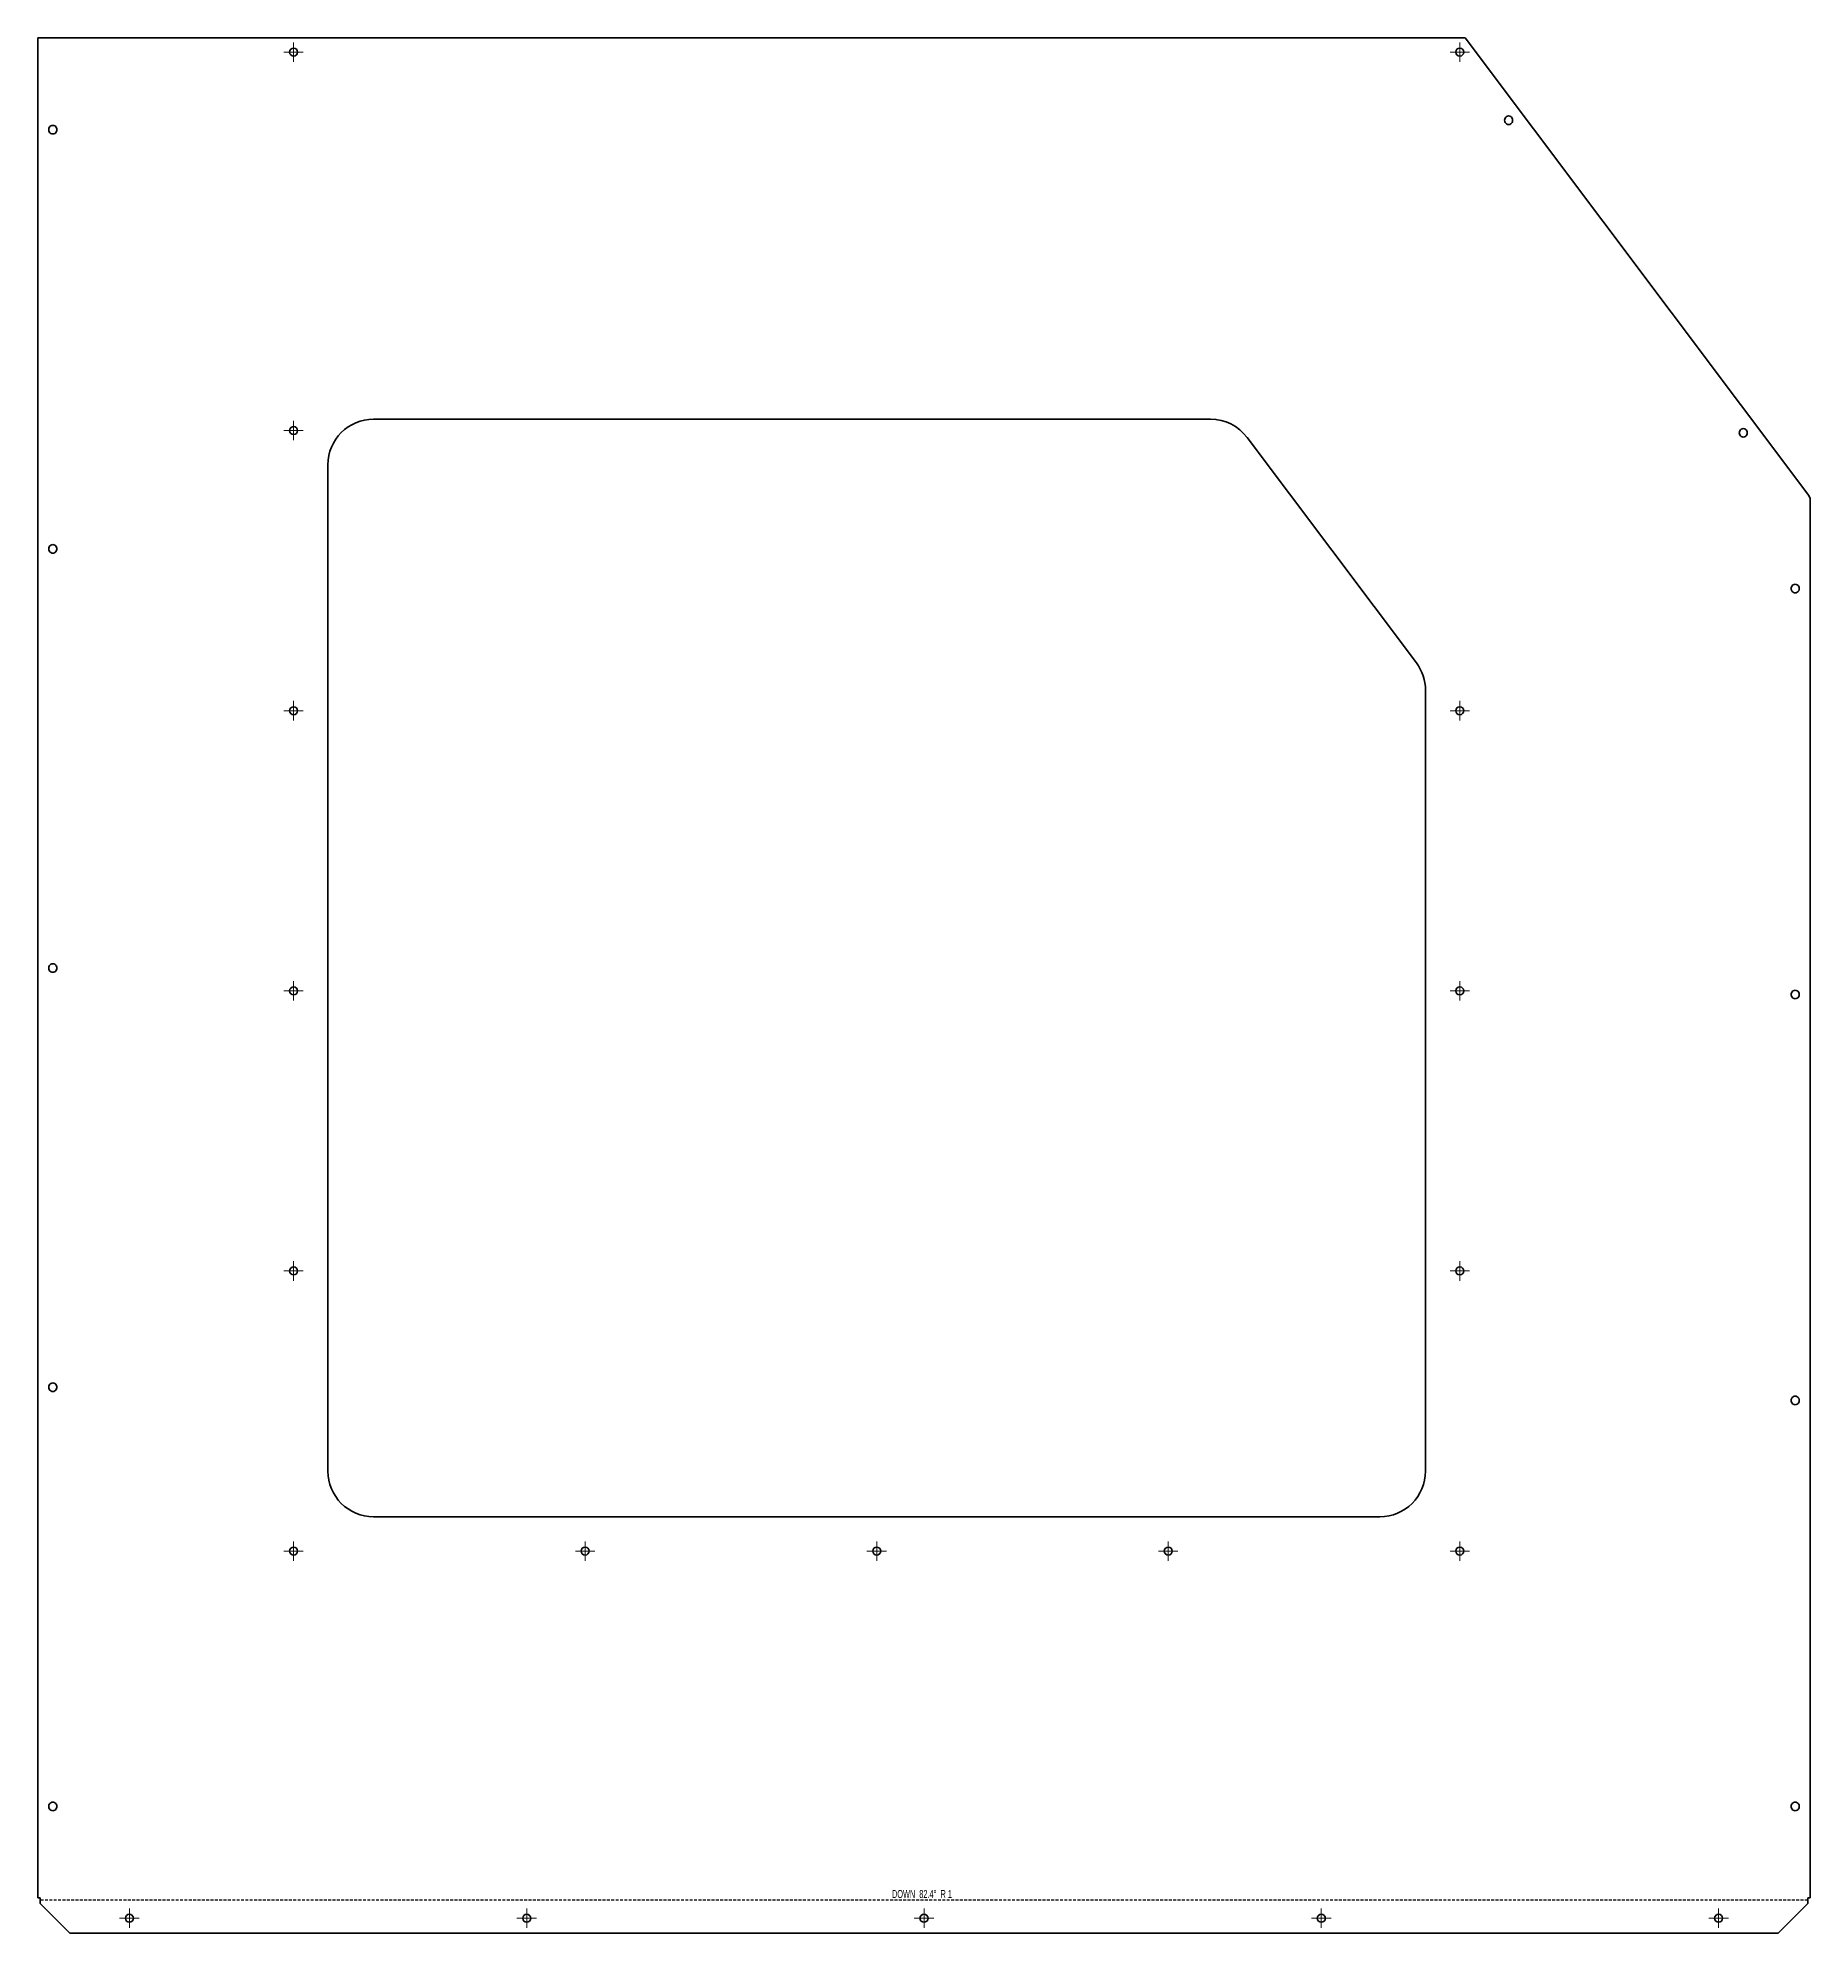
# Model space of a CAD drawing. Header units: millimetres. Extents: x -3359 to 1214, y -1370 to 795.
# Drawn here: x -605 to 170, y -1352 to -523 of the extents above; entities that cross this region are included whole.
import ezdxf

# ---------------------------------------------------------------- set-up
doc = ezdxf.new("R2010")
doc.units = ezdxf.units.MM
doc.linetypes.add('HIDDEN', pattern=[1.905, 1.27, -0.635])
doc.styles.add('SLDTEXTSTYLE1', font='TXT', dxfattribs={"width": 0.572187})

# ---------------------------------------------------------------- blocks, each defined once
blk = doc.blocks.new('SW_CENTERMARKSYMBOL_67')
at = {"color": 0, "linetype": 'Continuous', "lineweight": 18}
for p, q in [((-2.5, 0), (-4.25, 0)), ((0, 0), (-2.5, 0)), ((0, 2.5), (0, 4.25)), ((0, 0), (0, 2.5)), ((0, 0), (0, -2.5)), ((0, 0), (2.5, 0)), ((2.5, 0), (4.25, 0)), ((0, -2.5), (0, -4.25))]:
    blk.add_line(p, q, dxfattribs=at)
blk = doc.blocks.new('SW_CENTERMARKSYMBOL_68')
at = {"color": 0, "linetype": 'Continuous', "lineweight": 18}
for p, q in [((-2.5, 0), (-4.25, 0)), ((0, 0), (-2.5, 0)), ((0, 2.5), (0, 4.25)), ((0, 0), (0, 2.5)), ((0, 0), (0, -2.5)), ((0, 0), (2.5, 0)), ((2.5, 0), (4.25, 0)), ((0, -2.5), (0, -4.25))]:
    blk.add_line(p, q, dxfattribs=at)
blk = doc.blocks.new('SW_CENTERMARKSYMBOL_69')
at = {"color": 0, "linetype": 'Continuous', "lineweight": 18}
for p, q in [((-2.5, 0), (-4.25, 0)), ((0, 0), (-2.5, 0)), ((0, 2.5), (0, 4.25)), ((0, 0), (0, 2.5)), ((0, 0), (0, -2.5)), ((0, 0), (2.5, 0)), ((2.5, 0), (4.25, 0)), ((0, -2.5), (0, -4.25))]:
    blk.add_line(p, q, dxfattribs=at)
blk = doc.blocks.new('SW_CENTERMARKSYMBOL_70')
at = {"color": 0, "linetype": 'Continuous', "lineweight": 18}
for p, q in [((-2.5, 0), (-4.25, 0)), ((0, 0), (-2.5, 0)), ((0, 2.5), (0, 4.25)), ((0, 0), (0, 2.5)), ((0, 0), (0, -2.5)), ((0, 0), (2.5, 0)), ((2.5, 0), (4.25, 0)), ((0, -2.5), (0, -4.25))]:
    blk.add_line(p, q, dxfattribs=at)
blk = doc.blocks.new('SW_CENTERMARKSYMBOL_71')
at = {"color": 0, "linetype": 'Continuous', "lineweight": 18}
for p, q in [((-2.5, 0), (-4.25, 0)), ((0, 0), (-2.5, 0)), ((0, 2.5), (0, 4.25)), ((0, 0), (0, 2.5)), ((0, 0), (0, -2.5)), ((0, 0), (2.5, 0)), ((2.5, 0), (4.25, 0)), ((0, -2.5), (0, -4.25))]:
    blk.add_line(p, q, dxfattribs=at)
blk = doc.blocks.new('SW_CENTERMARKSYMBOL_72')
at = {"color": 0, "linetype": 'Continuous', "lineweight": 18}
for p, q in [((-2.5, 0), (-4.25, 0)), ((0, 0), (-2.5, 0)), ((0, 2.5), (0, 4.25)), ((0, 0), (0, 2.5)), ((0, 0), (0, -2.5)), ((0, 0), (2.5, 0)), ((2.5, 0), (4.25, 0)), ((0, -2.5), (0, -4.25))]:
    blk.add_line(p, q, dxfattribs=at)
blk = doc.blocks.new('SW_CENTERMARKSYMBOL_73')
at = {"color": 0, "linetype": 'Continuous', "lineweight": 18}
for p, q in [((-2.5, 0), (-4.25, 0)), ((0, 0), (-2.5, 0)), ((0, 2.5), (0, 4.25)), ((0, 0), (0, 2.5)), ((0, 0), (0, -2.5)), ((0, 0), (2.5, 0)), ((2.5, 0), (4.25, 0)), ((0, -2.5), (0, -4.25))]:
    blk.add_line(p, q, dxfattribs=at)
blk = doc.blocks.new('SW_CENTERMARKSYMBOL_74')
at = {"color": 0, "linetype": 'Continuous', "lineweight": 18}
for p, q in [((-2.5, 0), (-4.25, 0)), ((0, 0), (-2.5, 0)), ((0, 2.5), (0, 4.25)), ((0, 0), (0, 2.5)), ((0, 0), (0, -2.5)), ((0, 0), (2.5, 0)), ((2.5, 0), (4.25, 0)), ((0, -2.5), (0, -4.25))]:
    blk.add_line(p, q, dxfattribs=at)
blk = doc.blocks.new('SW_CENTERMARKSYMBOL_75')
at = {"color": 0, "linetype": 'Continuous', "lineweight": 18}
for p, q in [((-2.5, 0), (-4.25, 0)), ((0, 0), (-2.5, 0)), ((0, 2.5), (0, 4.25)), ((0, 0), (0, 2.5)), ((0, 0), (0, -2.5)), ((0, 0), (2.5, 0)), ((2.5, 0), (4.25, 0)), ((0, -2.5), (0, -4.25))]:
    blk.add_line(p, q, dxfattribs=at)
blk = doc.blocks.new('SW_CENTERMARKSYMBOL_76')
at = {"color": 0, "linetype": 'Continuous', "lineweight": 18}
for p, q in [((-2.5, 0), (-4.25, 0)), ((0, 0), (-2.5, 0)), ((0, 2.5), (0, 4.25)), ((0, 0), (0, 2.5)), ((0, 0), (0, -2.5)), ((0, 0), (2.5, 0)), ((2.5, 0), (4.25, 0)), ((0, -2.5), (0, -4.25))]:
    blk.add_line(p, q, dxfattribs=at)
blk = doc.blocks.new('SW_CENTERMARKSYMBOL_77')
at = {"color": 0, "linetype": 'Continuous', "lineweight": 18}
for p, q in [((-2.5, 0), (-4.25, 0)), ((0, 0), (-2.5, 0)), ((0, 2.5), (0, 4.25)), ((0, 0), (0, 2.5)), ((0, 0), (0, -2.5)), ((0, 0), (2.5, 0)), ((2.5, 0), (4.25, 0)), ((0, -2.5), (0, -4.25))]:
    blk.add_line(p, q, dxfattribs=at)
blk = doc.blocks.new('SW_CENTERMARKSYMBOL_78')
at = {"color": 0, "linetype": 'Continuous', "lineweight": 18}
for p, q in [((-2.5, 0), (-4.25, 0)), ((0, 0), (-2.5, 0)), ((0, 2.5), (0, 4.25)), ((0, 0), (0, 2.5)), ((0, 0), (0, -2.5)), ((0, 0), (2.5, 0)), ((2.5, 0), (4.25, 0)), ((0, -2.5), (0, -4.25))]:
    blk.add_line(p, q, dxfattribs=at)
blk = doc.blocks.new('SW_CENTERMARKSYMBOL_79')
at = {"color": 0, "linetype": 'Continuous', "lineweight": 18}
for p, q in [((-2.5, 0), (-4.25, 0)), ((0, 0), (-2.5, 0)), ((0, 2.5), (0, 4.25)), ((0, 0), (0, 2.5)), ((0, 0), (0, -2.5)), ((0, 0), (2.5, 0)), ((2.5, 0), (4.25, 0)), ((0, -2.5), (0, -4.25))]:
    blk.add_line(p, q, dxfattribs=at)
blk = doc.blocks.new('SW_CENTERMARKSYMBOL_80')
at = {"color": 0, "linetype": 'Continuous', "lineweight": 18}
for p, q in [((-2.5, 0), (-4.25, 0)), ((0, 0), (-2.5, 0)), ((0, 2.5), (0, 4.25)), ((0, 0), (0, 2.5)), ((0, 0), (0, -2.5)), ((0, 0), (2.5, 0)), ((2.5, 0), (4.25, 0)), ((0, -2.5), (0, -4.25))]:
    blk.add_line(p, q, dxfattribs=at)
blk = doc.blocks.new('SW_CENTERMARKSYMBOL_81')
at = {"color": 0, "linetype": 'Continuous', "lineweight": 18}
for p, q in [((-2.5, 0), (-4.25, 0)), ((0, 0), (-2.5, 0)), ((0, 2.5), (0, 4.25)), ((0, 0), (0, 2.5)), ((0, 0), (0, -2.5)), ((0, 0), (2.5, 0)), ((2.5, 0), (4.25, 0)), ((0, -2.5), (0, -4.25))]:
    blk.add_line(p, q, dxfattribs=at)
blk = doc.blocks.new('SW_CENTERMARKSYMBOL_82')
at = {"color": 0, "linetype": 'Continuous', "lineweight": 18}
for p, q in [((-2.5, 0), (-4.25, 0)), ((0, 0), (-2.5, 0)), ((0, 2.5), (0, 4.25)), ((0, 0), (0, 2.5)), ((0, 0), (0, -2.5)), ((0, 0), (2.5, 0)), ((2.5, 0), (4.25, 0)), ((0, -2.5), (0, -4.25))]:
    blk.add_line(p, q, dxfattribs=at)
blk = doc.blocks.new('SW_CENTERMARKSYMBOL_83')
at = {"color": 0, "linetype": 'Continuous', "lineweight": 18}
for p, q in [((-2.5, 0), (-4.25, 0)), ((0, 0), (-2.5, 0)), ((0, 2.5), (0, 4.25)), ((0, 0), (0, 2.5)), ((0, 0), (0, -2.5)), ((0, 0), (2.5, 0)), ((2.5, 0), (4.25, 0)), ((0, -2.5), (0, -4.25))]:
    blk.add_line(p, q, dxfattribs=at)
blk = doc.blocks.new('SW_CENTERMARKSYMBOL_84')
at = {"color": 0, "linetype": 'Continuous', "lineweight": 18}
for p, q in [((-2.5, 0), (-4.25, 0)), ((0, 0), (-2.5, 0)), ((0, 2.5), (0, 4.25)), ((0, 0), (0, 2.5)), ((0, 0), (0, -2.5)), ((0, 0), (2.5, 0)), ((2.5, 0), (4.25, 0)), ((0, -2.5), (0, -4.25))]:
    blk.add_line(p, q, dxfattribs=at)
blk = doc.blocks.new('SW_CENTERMARKSYMBOL_85')
at = {"color": 0, "linetype": 'Continuous', "lineweight": 18}
for p, q in [((-2.5, 0), (-4.25, 0)), ((0, 0), (-2.5, 0)), ((0, 2.5), (0, 4.25)), ((0, 0), (0, 2.5)), ((0, 0), (0, -2.5)), ((0, 0), (2.5, 0)), ((2.5, 0), (4.25, 0)), ((0, -2.5), (0, -4.25))]:
    blk.add_line(p, q, dxfattribs=at)

msp = doc.modelspace()

# ---------------------------------------------------------------- linework, layer by layer
at = {"color": 7, "linetype": 'Continuous', "lineweight": 35}
for p, q in [((-605.35, -522.83), (-605.35, -1336.19)), ((18.81, -522.83), (-605.35, -522.83)), ((18.81, -522.83), (169.05, -722.95)), ((-92.55, -689.55), (-458.54, -689.55)), ((-2.54, -796.13), (-76.56, -697.54)), ((-478.54, -709.55), (-478.54, -1149.55)), ((169.65, -1336.19), (169.65, -724.75)), ((1.46, -1149.55), (1.46, -808.14)), ((-458.54, -1169.55), (-18.54, -1169.55)), ((-604.35, -1336.19), (-605.35, -1336.19)), ((-604.35, -1336.19), (-604.35, -1338.6)), ((-591.35, -1351.6), (-604.35, -1338.6)), ((168.65, -1338.6), (155.65, -1351.6)), ((169.65, -1336.19), (168.65, -1336.19)), ((168.65, -1338.6), (168.65, -1336.19)), ((-591.35, -1351.6), (155.65, -1351.6))]:
    msp.add_line(p, q, dxfattribs=at)
at = {"color": 7, "linetype": 'HIDDEN'}
msp.add_line((168.65, -1337.27), (-604.35, -1337.27), dxfattribs=at)
at = {"color": 7, "linetype": 'Continuous', "lineweight": 35}
for centre in [(-493.54, -529.05), (16.46, -529.05), (-493.54, -694.55), (-493.54, -817.05), (16.46, -817.05), (-493.54, -939.55), (16.46, -939.55), (-493.54, -1062.05), (16.46, -1062.05), (-493.54, -1184.55), (-366.04, -1184.55), (-238.54, -1184.55), (-111.04, -1184.55), (16.46, -1184.55), (-565.35, -1345.12), (-391.6, -1345.12), (-217.85, -1345.12), (-44.1, -1345.12), (129.65, -1345.12)]:
    msp.add_circle(centre, 1.75, dxfattribs=at)
for centre, radius, start, end in [((-598.85, -562.83), 1.75, 355.79699, 184.20301), ((-598.85, -563.09), 1.75, 175.79699, 4.20301), ((37.81, -558.72), 1.75, 355.79699, 184.20301), ((37.81, -558.98), 1.75, 175.79699, 4.20301), ((-458.54, -709.55), 20, 90, 180), ((-92.55, -709.55), 20, 36.89753, 90), ((140.43, -695.41), 1.75, 355.79684, 184.20316), ((140.43, -695.67), 1.75, 175.79684, 4.20316), ((166.65, -724.75), 3, 0, 36.89753), ((-598.85, -746.14), 1.75, 355.79678, 184.20322), ((-598.85, -746.4), 1.75, 175.79678, 4.20322), ((163.15, -763.5), 1.75, 355.79676, 184.20324), ((163.15, -763.76), 1.75, 175.79676, 4.20324), ((-18.54, -808.14), 20, 0, 36.89753), ((-598.85, -929.45), 1.75, 355.79657, 184.20343), ((-598.85, -929.7), 1.75, 175.79657, 4.20343), ((163.15, -941.02), 1.75, 355.79656, 184.20344), ((163.15, -941.28), 1.75, 175.79656, 4.20344), ((-598.85, -1112.75), 1.75, 355.79636, 184.20364), ((-598.85, -1113.01), 1.75, 175.79636, 4.20364), ((163.15, -1118.54), 1.75, 355.79635, 184.20365), ((163.15, -1118.8), 1.75, 175.79635, 4.20365), ((-458.54, -1149.55), 20, 180, 270), ((-18.54, -1149.55), 20, 270, 0), ((-598.85, -1296.06), 1.75, 355.79615, 184.20385), ((-598.85, -1296.32), 1.75, 175.79615, 4.20385), ((163.15, -1296.06), 1.75, 355.79615, 184.20385), ((163.15, -1296.32), 1.75, 175.79615, 4.20385)]:
    msp.add_arc(centre, radius, start, end, dxfattribs=at)

# ---------------------------------------------------------------- block references
at = {"color": 7, "linetype": 'Continuous', "lineweight": 18}
for name, p in [('SW_CENTERMARKSYMBOL_73', (-493.54, -529.05)), ('SW_CENTERMARKSYMBOL_72', (16.46, -529.05)), ('SW_CENTERMARKSYMBOL_74', (-493.54, -694.55)), ('SW_CENTERMARKSYMBOL_79', (-493.54, -817.05)), ('SW_CENTERMARKSYMBOL_78', (16.46, -817.05)), ('SW_CENTERMARKSYMBOL_85', (-493.54, -939.55)), ('SW_CENTERMARKSYMBOL_82', (16.46, -939.55)), ('SW_CENTERMARKSYMBOL_80', (-493.54, -1062.05)), ('SW_CENTERMARKSYMBOL_81', (16.46, -1062.05)), ('SW_CENTERMARKSYMBOL_83', (-493.54, -1184.55)), ('SW_CENTERMARKSYMBOL_75', (-366.04, -1184.55)), ('SW_CENTERMARKSYMBOL_76', (-238.54, -1184.55)), ('SW_CENTERMARKSYMBOL_84', (-111.04, -1184.55)), ('SW_CENTERMARKSYMBOL_77', (16.46, -1184.55)), ('SW_CENTERMARKSYMBOL_68', (-565.35, -1345.12)), ('SW_CENTERMARKSYMBOL_67', (-391.6, -1345.12)), ('SW_CENTERMARKSYMBOL_70', (-217.85, -1345.12)), ('SW_CENTERMARKSYMBOL_69', (-44.1, -1345.12)), ('SW_CENTERMARKSYMBOL_71', (129.65, -1345.12))]:
    msp.add_blockref(name, p, dxfattribs=at)

# ---------------------------------------------------------------- texts
at = {"color": 7, "linetype": 'Continuous', "lineweight": 0, "insert": (-218.73, -1332.75), "char_height": 3.5, "attachment_point": 2, "style": 'SLDTEXTSTYLE1'}
msp.add_mtext('DOWN  82.4°  R 1', dxfattribs=at)

doc.saveas('drawing.dxf')
